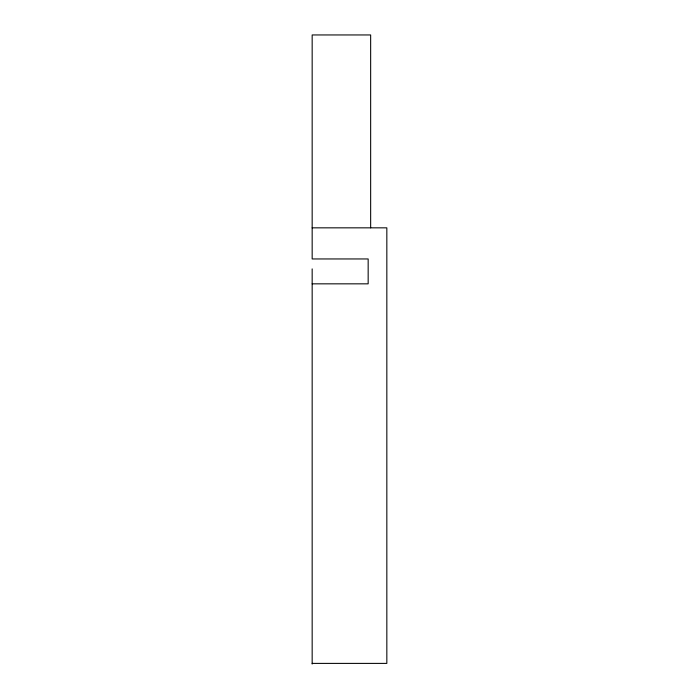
<?xml version="1.0" encoding="UTF-8"?>
<svg xmlns="http://www.w3.org/2000/svg" width="699" height="699" viewBox="0 0 699 699"><rect width="100%" height="100%" fill="white"/><g stroke="black" fill="none" stroke-linecap="round" stroke-linejoin="round"><path stroke-width="1.05" d="M312.165 227.839L386.835 227.839L386.835 663.395L312.165 663.395M312.165 283.838L368.163 283.838L368.163 258.953L312.165 258.953L312.165 34.95L370.653 34.95L370.653 227.839M312.165 268.888L312.165 664.05"/></g></svg>
